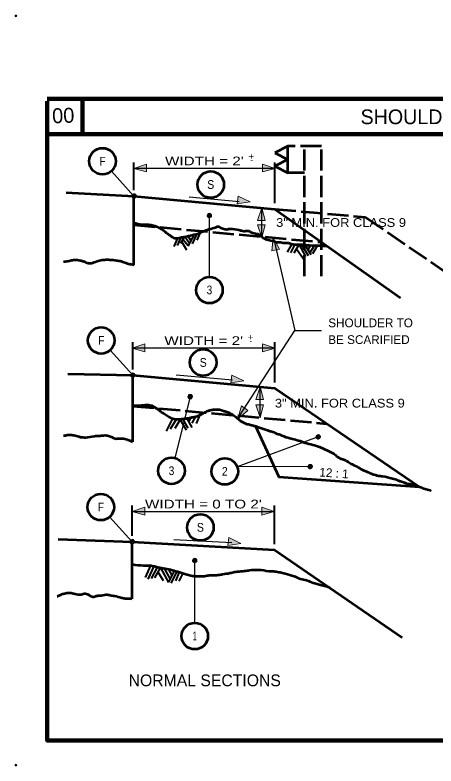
# Model space of a CAD drawing. Extents: x -8731 to -2104, y -62843 to -56618.
# Drawn here: x -3699 to -3028, y -62843 to -61648 of the extents above; entities that cross this region are included whole.
import ezdxf
from ezdxf.enums import TextEntityAlignment as Align

# ---------------------------------------------------------------- set-up
doc = ezdxf.new("R2010")
doc.units = 0
doc.header["$LTSCALE"] = 5.6
doc.header["$PDMODE"] = 32
doc.header["$PDSIZE"] = 2.8
doc.linetypes.add('LONG_DASHED', pattern=[7.5, 6, -1.5])
doc.layers.add('1', color=7, linetype='Continuous', lineweight=13)
doc.layers.add('3', color=7, linetype='Continuous', lineweight=40)

msp = doc.modelspace()

# ---------------------------------------------------------------- hatches: boundary and pattern name
at = {"layer": '1'}
for points in [[(-3509.34, -61891.92), (-3489.34, -61885), (-3489.34, -61897.5)], [(-3284.66, -61891.92), (-3304.66, -61885), (-3304.66, -61897.5)], [(-3324.32, -61944.96), (-3343.44, -61935.88), (-3344.82, -61948.32)], [(-3305.9, -61954.7), (-3312.8, -61974.7), (-3300.3, -61974.7)], [(-3305.9, -62001.9), (-3312.8, -61981.9), (-3300.3, -61981.9)], [(-3287.38, -62002.26), (-3289.78, -62023.28), (-3277.58, -62020.56)], [(-3511.86, -62178.16), (-3491.86, -62171.26), (-3491.86, -62183.76)], [(-3284.66, -62178.16), (-3304.66, -62171.26), (-3304.66, -62183.76)], [(-3334.32, -62229.96), (-3353.44, -62220.88), (-3354.82, -62233.32)], [(-3308.4, -62239.7), (-3315.3, -62259.7), (-3302.8, -62259.7)], [(-3308.4, -62288.16), (-3315.3, -62268.16), (-3302.8, -62268.16)], [(-3344, -62290.36), (-3338.14, -62270.04), (-3327.9, -62277.24)], [(-3511.86, -62438.16), (-3491.86, -62431.26), (-3491.86, -62443.76)], [(-3285.9, -62438.16), (-3305.9, -62431.26), (-3305.9, -62443.76)], [(-3339.32, -62488.72), (-3358.44, -62479.64), (-3359.82, -62492.06)]]:
    msp.add_hatch(color=256, dxfattribs=at).paths.add_polyline_path(points)

# ---------------------------------------------------------------- linework, layer by layer
at = {"layer": '1', "lineweight": 100}
for p, q in [((-2155.02, -61781.3), (-3647.26, -61781.3)), ((-3591.02, -61784.8), (-3591.02, -61837.56)), ((-2155.02, -61837.56), (-3647.26, -61837.56))]:
    msp.add_line(p, q, dxfattribs=at)
at = {"layer": '1'}
for p, q in [((-3507.02, -61938.6), (-3511.96, -61933.64)), ((-3506.72, -61938.44), (-3511.82, -61933.36)), ((-3506.56, -61938), (-3511.52, -61933.04)), ((-3506.26, -61937.84), (-3511.36, -61932.9)), ((-3506.12, -61937.56), (-3510.92, -61932.76)), ((-3506.12, -61937.1), (-3510.62, -61932.44)), ((-3505.96, -61936.64), (-3510.32, -61932.44)), ((-3505.82, -61936.36), (-3509.86, -61932.44)), ((-3505.82, -61936.04), (-3509.56, -61932.3)), ((-3505.82, -61935.6), (-3508.96, -61932.44)), ((-3505.82, -61935.16), (-3508.52, -61932.44)), ((-3505.96, -61934.7), (-3508.06, -61932.44)), ((-3508.66, -61939.36), (-3512.86, -61935.16)), ((-3508.96, -61939.36), (-3512.86, -61935.6)), ((-3509.42, -61939.36), (-3512.86, -61935.9)), ((-3509.86, -61939.36), (-3512.86, -61936.36)), ((-3508.22, -61939.36), (-3512.72, -61934.7)), ((-3510.46, -61939.2), (-3512.72, -61937.1)), ((-3508.06, -61939.04), (-3512.56, -61934.56)), ((-3507.62, -61938.9), (-3512.42, -61934.24)), ((-3507.32, -61938.76), (-3512.26, -61933.8)), ((-3388.52, -61970.4), (-3392.72, -61966.2)), ((-3388.82, -61970.4), (-3392.72, -61966.64)), ((-3389.26, -61970.4), (-3392.72, -61966.96)), ((-3389.72, -61970.4), (-3392.72, -61967.4)), ((-3388.06, -61970.4), (-3392.56, -61965.76)), ((-3390.32, -61970.24), (-3392.56, -61968.16)), ((-3387.92, -61970.1), (-3392.42, -61965.6)), ((-3387.46, -61969.96), (-3392.26, -61965.3)), ((-3387.16, -61969.8), (-3392.12, -61964.84)), ((-3386.86, -61969.64), (-3391.82, -61964.7)), ((-3386.56, -61969.5), (-3391.66, -61964.4)), ((-3386.42, -61969.04), (-3391.36, -61964.1)), ((-3386.12, -61968.9), (-3391.22, -61963.96)), ((-3385.96, -61968.6), (-3390.76, -61963.8)), ((-3385.96, -61968.16), (-3390.46, -61963.5)), ((-3385.82, -61967.7), (-3390.16, -61963.5)), ((-3385.66, -61967.4), (-3389.72, -61963.5)), ((-3385.66, -61967.1), (-3389.42, -61963.36)), ((-3385.66, -61966.64), (-3388.82, -61963.5)), ((-3385.66, -61966.2), (-3388.36, -61963.5)), ((-3385.82, -61965.76), (-3387.92, -61963.5)), ((-3510.62, -62224.5), (-3514.82, -62220.3)), ((-3510.16, -62224.5), (-3514.66, -62219.84)), ((-3510.02, -62224.2), (-3514.52, -62219.7)), ((-3509.56, -62224.04), (-3514.36, -62219.4)), ((-3509.26, -62223.9), (-3514.22, -62218.96)), ((-3508.96, -62223.76), (-3513.92, -62218.8)), ((-3508.66, -62223.6), (-3513.76, -62218.5)), ((-3508.52, -62223.16), (-3513.46, -62218.2)), ((-3508.22, -62223), (-3513.32, -62218.04)), ((-3508.06, -62222.7), (-3512.86, -62217.9)), ((-3508.06, -62222.24), (-3512.56, -62217.6)), ((-3507.92, -62221.8), (-3512.26, -62217.6)), ((-3507.76, -62221.5), (-3511.82, -62217.6)), ((-3507.76, -62221.2), (-3511.52, -62217.44)), ((-3507.76, -62220.76), (-3510.92, -62217.6)), ((-3507.76, -62220.3), (-3510.46, -62217.6)), ((-3507.92, -62219.84), (-3510.02, -62217.6)), ((-3510.92, -62224.5), (-3514.82, -62220.76)), ((-3511.36, -62224.5), (-3514.82, -62221.04)), ((-3511.82, -62224.5), (-3514.82, -62221.5)), ((-3512.42, -62224.36), (-3514.66, -62222.24)), ((-3419.12, -62258.7), (-3423.32, -62254.5)), ((-3419.42, -62258.7), (-3423.32, -62254.96)), ((-3419.86, -62258.7), (-3423.32, -62255.24)), ((-3420.32, -62258.7), (-3423.32, -62255.7)), ((-3418.66, -62258.7), (-3423.16, -62254.04)), ((-3418.52, -62258.4), (-3423.02, -62253.9)), ((-3418.06, -62258.24), (-3422.86, -62253.6)), ((-3417.76, -62258.1), (-3422.72, -62253.16)), ((-3417.46, -62257.96), (-3422.42, -62253)), ((-3417.16, -62257.8), (-3422.26, -62252.7)), ((-3417.02, -62257.36), (-3421.96, -62252.4)), ((-3416.72, -62257.2), (-3421.82, -62252.24)), ((-3416.56, -62256.9), (-3421.36, -62252.1)), ((-3416.56, -62256.44), (-3421.06, -62251.8)), ((-3416.42, -62256), (-3420.76, -62251.8)), ((-3416.26, -62255.7), (-3420.32, -62251.8)), ((-3416.26, -62255.4), (-3420.02, -62251.64)), ((-3416.26, -62254.96), (-3419.42, -62251.8)), ((-3416.26, -62254.5), (-3418.96, -62251.8)), ((-3416.42, -62254.04), (-3418.52, -62251.8)), ((-3420.92, -62258.56), (-3423.16, -62256.44)), ((-3212.72, -62320.96), (-3217.52, -62316.16)), ((-3212.72, -62320.5), (-3217.22, -62315.84)), ((-3212.56, -62320.04), (-3216.92, -62315.84)), ((-3212.42, -62319.76), (-3216.46, -62315.84)), ((-3212.42, -62319.44), (-3216.16, -62315.7)), ((-3212.42, -62319), (-3215.56, -62315.84)), ((-3212.42, -62318.56), (-3215.12, -62315.84)), ((-3212.56, -62318.1), (-3214.66, -62315.84)), ((-3215.26, -62322.76), (-3219.46, -62318.56)), ((-3215.56, -62322.76), (-3219.46, -62319)), ((-3216.02, -62322.76), (-3219.46, -62319.3)), ((-3216.46, -62322.76), (-3219.46, -62319.76)), ((-3214.82, -62322.76), (-3219.32, -62318.1)), ((-3217.06, -62322.6), (-3219.32, -62320.5)), ((-3214.66, -62322.44), (-3219.16, -62317.96)), ((-3214.22, -62322.3), (-3219.02, -62317.64)), ((-3213.92, -62322.16), (-3218.86, -62317.2)), ((-3213.62, -62322), (-3218.56, -62317.04)), ((-3213.32, -62321.84), (-3218.42, -62316.76)), ((-3213.16, -62321.4), (-3218.12, -62316.44)), ((-3212.86, -62321.24), (-3217.96, -62316.3)), ((-3226.06, -62369.1), (-3231.16, -62364)), ((-3225.92, -62368.64), (-3230.86, -62363.7)), ((-3225.62, -62368.5), (-3230.72, -62363.56)), ((-3225.46, -62368.2), (-3230.26, -62363.4)), ((-3225.46, -62367.76), (-3229.96, -62363.1)), ((-3225.32, -62367.3), (-3229.66, -62363.1)), ((-3225.16, -62367), (-3229.22, -62363.1)), ((-3225.16, -62366.7), (-3228.92, -62362.96)), ((-3225.16, -62366.24), (-3228.32, -62363.1)), ((-3225.16, -62365.8), (-3227.86, -62363.1)), ((-3225.32, -62365.36), (-3227.42, -62363.1)), ((-3228.02, -62370), (-3232.22, -62365.8)), ((-3228.32, -62370), (-3232.22, -62366.24)), ((-3228.76, -62370), (-3232.22, -62366.56)), ((-3229.22, -62370), (-3232.22, -62367)), ((-3227.56, -62370), (-3232.06, -62365.36)), ((-3229.82, -62369.84), (-3232.06, -62367.76)), ((-3227.42, -62369.7), (-3231.92, -62365.2)), ((-3226.96, -62369.56), (-3231.76, -62364.9)), ((-3226.66, -62369.4), (-3231.62, -62364.44)), ((-3226.36, -62369.24), (-3231.32, -62364.3)), ((-3509.26, -62488.36), (-3514.22, -62483.4)), ((-3508.96, -62488.2), (-3514.06, -62483.24)), ((-3508.82, -62487.9), (-3513.62, -62483.1)), ((-3508.82, -62487.44), (-3513.32, -62482.8)), ((-3508.66, -62487), (-3513.02, -62482.8)), ((-3508.52, -62486.7), (-3512.56, -62482.8)), ((-3508.52, -62486.4), (-3512.26, -62482.64)), ((-3508.52, -62485.96), (-3511.66, -62482.8)), ((-3508.52, -62485.5), (-3511.22, -62482.8)), ((-3508.66, -62485.04), (-3510.76, -62482.8)), ((-3511.36, -62489.7), (-3515.56, -62485.5)), ((-3511.66, -62489.7), (-3515.56, -62485.96)), ((-3512.12, -62489.7), (-3515.56, -62486.24)), ((-3512.56, -62489.7), (-3515.56, -62486.7)), ((-3510.92, -62489.7), (-3515.42, -62485.04)), ((-3513.16, -62489.56), (-3515.42, -62487.44)), ((-3510.76, -62489.4), (-3515.26, -62484.9)), ((-3510.32, -62489.24), (-3515.12, -62484.6)), ((-3510.02, -62489.1), (-3514.96, -62484.16)), ((-3509.72, -62488.96), (-3514.66, -62484)), ((-3509.42, -62488.8), (-3514.52, -62483.7)), ((-3411.92, -62519.56), (-3416.12, -62515.36)), ((-3412.22, -62519.56), (-3416.12, -62515.8)), ((-3412.66, -62519.56), (-3416.12, -62516.1)), ((-3413.12, -62519.56), (-3416.12, -62516.56)), ((-3411.46, -62519.56), (-3415.96, -62514.9)), ((-3413.72, -62519.4), (-3415.96, -62517.3)), ((-3411.32, -62519.24), (-3415.82, -62514.76)), ((-3410.86, -62519.1), (-3415.66, -62514.44)), ((-3410.56, -62518.96), (-3415.52, -62514)), ((-3410.26, -62518.8), (-3415.22, -62513.84)), ((-3409.96, -62518.64), (-3415.06, -62513.56)), ((-3409.82, -62518.2), (-3414.76, -62513.24)), ((-3409.52, -62518.04), (-3414.62, -62513.1)), ((-3409.36, -62517.76), (-3414.16, -62512.96)), ((-3409.36, -62517.3), (-3413.86, -62512.64)), ((-3409.22, -62516.84), (-3413.56, -62512.64)), ((-3409.06, -62516.56), (-3413.12, -62512.64)), ((-3409.06, -62516.24), (-3412.82, -62512.5)), ((-3409.06, -62515.8), (-3412.22, -62512.64)), ((-3409.06, -62515.36), (-3411.76, -62512.64)), ((-3409.22, -62514.9), (-3411.32, -62512.64))]:
    msp.add_line(p, q, dxfattribs=at)
at = {"layer": '1', "lineweight": 100}
msp.add_lwpolyline([(-3647.26, -61784.8), (-3647.26, -62802.74), (-2156.5, -62802.74)], dxfattribs=at)
at = {"layer": '1'}
for points in [[(-3509.34, -61891.92), (-3489.34, -61885), (-3489.34, -61897.5)], [(-3284.66, -61891.92), (-3304.66, -61885), (-3304.66, -61897.5)], [(-3324.32, -61944.96), (-3343.44, -61935.88), (-3344.82, -61948.32)], [(-3305.9, -61954.7), (-3312.8, -61974.7), (-3300.3, -61974.7)], [(-3305.9, -62001.9), (-3312.8, -61981.9), (-3300.3, -61981.9)], [(-3287.38, -62002.26), (-3289.78, -62023.28), (-3277.58, -62020.56)], [(-3511.86, -62178.16), (-3491.86, -62171.26), (-3491.86, -62183.76)], [(-3284.66, -62178.16), (-3304.66, -62171.26), (-3304.66, -62183.76)], [(-3334.32, -62229.96), (-3353.44, -62220.88), (-3354.82, -62233.32)], [(-3308.4, -62239.7), (-3315.3, -62259.7), (-3302.8, -62259.7)], [(-3308.4, -62288.16), (-3315.3, -62268.16), (-3302.8, -62268.16)], [(-3344, -62290.36), (-3338.14, -62270.04), (-3327.9, -62277.24)], [(-3511.86, -62438.16), (-3491.86, -62431.26), (-3491.86, -62443.76)], [(-3285.9, -62438.16), (-3305.9, -62431.26), (-3305.9, -62443.76)], [(-3339.32, -62488.72), (-3358.44, -62479.64), (-3359.82, -62492.06)]]:
    msp.add_lwpolyline(points, close=True, dxfattribs=at)
for centre in [(-3509.265, -61935.903), (-3389.115, -61966.952), (-3511.215, -62221.053), (-3419.715, -62255.253), (-3215.865, -62319.303), (-3228.615, -62366.553), (-3511.965, -62486.253), (-3412.515, -62516.103)]:
    msp.add_circle(centre, 3.521, dxfattribs=at)
for p in [(-3697.2, -61649.1), (-3697.2, -62841.7)]:
    msp.add_point(p, dxfattribs=at)
at = {"layer": '3', "linetype": 'LONG_DASHED', "lineweight": 53}
for p, q in [((-3237.62, -62063.4), (-3237.62, -61856.24)), ((-3509.26, -61981.8), (-3210.46, -62009.24)), ((-3511.22, -62270.1), (-3202.06, -62298.3))]:
    msp.add_line(p, q, dxfattribs=at)
at = {"layer": '3'}
for p, q in [((-3509.26, -61926.6), (-3509.26, -61882.36)), ((-3285.02, -61947.3), (-3285.02, -61882.36)), ((-3445.22, -62016.16), (-3439.52, -62002.8)), ((-3439.96, -62014.64), (-3433.82, -62001.44)), ((-3434.42, -62011.04), (-3428.72, -62000.7)), ((-3423.02, -62015.24), (-3431.26, -62005.2)), ((-3421.06, -62011.64), (-3428.42, -62000.7)), ((-3423.16, -62015.4), (-3412.96, -61996.96)), ((-3418.52, -62006.84), (-3423.16, -61999.64)), ((-3415.96, -62011.96), (-3408.76, -61995.76)), ((-3408.62, -62006.1), (-3403.36, -61994.1)), ((-3424.82, -62022.16), (-3433.22, -62008.96)), ((-3265.06, -62025.44), (-3257.26, -62012.1)), ((-3259.52, -62026.04), (-3252.62, -62012.7)), ((-3254.12, -62026.5), (-3246.16, -62013)), ((-3246.46, -62013.44), (-3235.96, -62032.2)), ((-3242.72, -62012.84), (-3231.92, -62030.24)), ((-3237.32, -62013.3), (-3227.56, -62028.9)), ((-3232.22, -62021.4), (-3227.86, -62014.2)), ((-3228.02, -62024.84), (-3221.86, -62014.5)), ((-3224.42, -62027.4), (-3216.92, -62014.64)), ((-3250.36, -62020.04), (-3239.12, -62035.64)), ((-3511.22, -62211.76), (-3511.22, -62168.4)), ((-3285.16, -62232.44), (-3285.16, -62168.4)), ((-3457.52, -62310.16), (-3447.46, -62289.9)), ((-3451.06, -62306.24), (-3441.62, -62290.8)), ((-3443.56, -62305.36), (-3435.46, -62292)), ((-3436.22, -62290.8), (-3425.86, -62308.36)), ((-3422.86, -62305.36), (-3431.56, -62290.36)), ((-3425.12, -62289.76), (-3417.02, -62304.3)), ((-3421.82, -62296.04), (-3417.92, -62288.4)), ((-3416.72, -62297.56), (-3410.56, -62286.76)), ((-3409.66, -62297.84), (-3403.66, -62284.2)), ((-3511.96, -62476.96), (-3511.96, -62428.36)), ((-3285.62, -62489.84), (-3285.62, -62428.5)), ((-3490.96, -62543.1), (-3482.26, -62524.2)), ((-3486.76, -62545.8), (-3477.16, -62525.1)), ((-3481.06, -62544.9), (-3471.92, -62526.44)), ((-3475.82, -62543.4), (-3466.82, -62527.5)), ((-3453.76, -62550.9), (-3466.52, -62527.64)), ((-3451.22, -62545.5), (-3460.66, -62528.7)), ((-3448.66, -62539.8), (-3453.62, -62530.36)), ((-3462.02, -62548.2), (-3470.72, -62534.4)), ((-3453.62, -62550.44), (-3444.92, -62532.44)), ((-3449.86, -62552.24), (-3440.56, -62533.36)), ((-3442.52, -62548.36), (-3436.66, -62534.56)), ((-3437.12, -62549.1), (-3431.12, -62536.2))]:
    msp.add_line(p, q, dxfattribs=at)
at = {"layer": '3', "lineweight": 25}
for p, q in [((-3545.26, -61896.16), (-3509.26, -61935.9)), ((-3509.26, -61891.64), (-3285.02, -61891.64)), ((-3421.36, -61937.1), (-3341.86, -61944.44)), ((-3305.72, -62000.56), (-3305.72, -61954.64)), ((-3389.12, -62064.3), (-3389.12, -61966.96)), ((-3287.26, -62002.2), (-3253.22, -62149.8)), ((-3547.22, -62181.3), (-3511.22, -62221.04)), ((-3511.22, -62177.7), (-3285.16, -62177.7)), ((-3442.22, -62220.3), (-3352.36, -62228.56)), ((-3308.12, -62288.7), (-3308.12, -62239.64)), ((-3419.72, -62255.24), (-3444.32, -62352.76)), ((-3215.86, -62319.3), (-3344.86, -62366.84)), ((-3342.62, -62366.1), (-3228.62, -62366.56)), ((-3547.96, -62446.5), (-3511.96, -62486.24)), ((-3511.96, -62438.12), (-3285.62, -62438.12)), ((-3445.66, -62482.36), (-3353.56, -62487.6)), ((-3412.52, -62615.1), (-3412.52, -62516.1))]:
    msp.add_line(p, q, dxfattribs=at)
at = {"layer": '3', "lineweight": 53}
for p, q in [((-3509.26, -62045.24), (-3509.26, -61935.9)), ((-3511.22, -62327.24), (-3511.22, -62221.04)), ((-3511.96, -62577.16), (-3511.96, -62486.24))]:
    msp.add_line(p, q, dxfattribs=at)
at = {"layer": '3', "linetype": 'LONG_DASHED', "lineweight": 53}
for points in [[(-3237.62, -61898.7), (-3264.02, -61898.7), (-3264.02, -61877.56), (-3264.02, -61856.24), (-3285.02, -61866.9), (-3264.02, -61877.56), (-3285.02, -61888.2), (-3264.02, -61898.7)], [(-3210.46, -62063.4), (-3210.46, -61856.24), (-3264.02, -61856.24)], [(-3285.02, -61956.6), (-3140.42, -61969.5), (-3009.16, -62059.64)]]:
    msp.add_lwpolyline(points, dxfattribs=at)
at = {"layer": '3', "lineweight": 53}
for points in [[(-3617.26, -61930.2), (-3509.26, -61935.9), (-3285.02, -61956.6), (-3085.06, -62097.9)], [(-3614.56, -62218.96), (-3511.22, -62221.04), (-3285.16, -62241.76), (-3054.62, -62398.96)], [(-3315.62, -62302.36), (-3278.56, -62382.9), (-3054.62, -62398.96)], [(-3629.72, -62481.9), (-3511.96, -62486.24), (-3285.62, -62499.16), (-3082.06, -62638.5)]]:
    msp.add_lwpolyline(points, dxfattribs=at)
at = {"layer": '3', "lineweight": 25}
msp.add_lwpolyline([(-3341.26, -62285.56), (-3253.22, -62149.8), (-3210.62, -62149.8)], dxfattribs=at)
at = {"layer": '3', "lineweight": 53}
for centre in [(-3559.365, -61880.553), (-3387.015, -61917.603), (-3389.115, -62085.452), (-3561.315, -62165.702), (-3399.015, -62200.803), (-3449.415, -62373.153), (-3364.665, -62374.202), (-3562.065, -62430.903), (-3403.515, -62463.303), (-3412.515, -62636.253)]:
    msp.add_circle(centre, 21.094, dxfattribs=at)
for points in [[(-3509.56, -61978.64), (-3496.66, -61980.9), (-3491.56, -61981.36), (-3485.56, -61981.36), (-3480.46, -61982.24), (-3471.76, -61984.96), (-3466.22, -61987.8), (-3460.66, -61991.84), (-3458.72, -61993.64), (-3453.32, -61997.4), (-3448.82, -62000.7), (-3445.52, -62002.2), (-3442.52, -62002.96), (-3439.66, -62002.8), (-3435.02, -62001.6), (-3428.26, -62000.7), (-3423.92, -61999.8), (-3421.82, -61999.36), (-3417.16, -61998.16), (-3403.36, -61994.1), (-3398.56, -61992), (-3389.86, -61988.84), (-3378.46, -61985.24), (-3374.42, -61984.5), (-3372.62, -61985.56), (-3369.32, -61986.9), (-3363.02, -61988.7), (-3360.02, -61988.84), (-3358.06, -61988.24), (-3356.26, -61988.1), (-3342.16, -61989.9), (-3339.62, -61990.5), (-3332.42, -61991.56), (-3330.46, -61991.24), (-3328.82, -61991.24), (-3327.02, -61991.4), (-3321.76, -61993.96), (-3318.02, -61995), (-3313.66, -61995.76), (-3311.72, -61996.36), (-3309.62, -61997.4), (-3303.32, -62002.64), (-3295.52, -62005.64), (-3291.32, -62006.4), (-3279.02, -62009.4), (-3275.86, -62009.4), (-3271.82, -62010.16), (-3269.72, -62010.3), (-3266.26, -62010.44), (-3263.26, -62010.6), (-3260.72, -62011.5), (-3250.96, -62013), (-3240.92, -62012.84), (-3237.46, -62013.3), (-3229.96, -62014.2), (-3211.52, -62014.8), (-3209.56, -62015.1), (-3205.22, -62015.24), (-3201.76, -62015.4)], [(-3621.46, -62040), (-3616.36, -62039.7), (-3608.42, -62038.04), (-3602.12, -62037.44), (-3598.96, -62037.6), (-3594.76, -62038.36), (-3589.82, -62039.7), (-3583.96, -62041.96), (-3582.02, -62042.56), (-3576.92, -62042.56), (-3568.06, -62039.7), (-3559.66, -62037.44), (-3555.92, -62037.16), (-3547.52, -62037.16), (-3537.16, -62038.2), (-3535.22, -62038.64), (-3531.32, -62039.24), (-3525.46, -62041.04), (-3519.32, -62043.3), (-3513.76, -62044.5), (-3508.82, -62045.24)], [(-3511.22, -62268.9), (-3496.82, -62268.9), (-3486.32, -62268.44), (-3481.96, -62269.2), (-3480.32, -62269.5), (-3476.86, -62271.3), (-3472.96, -62274.3), (-3467.86, -62277.76), (-3466.36, -62279.1), (-3460.66, -62282.56), (-3454.36, -62286.9), (-3447.46, -62289.9), (-3444.16, -62290.8), (-3436.22, -62290.8), (-3426.16, -62289.9), (-3418.82, -62288.56), (-3416.56, -62288.1), (-3410.26, -62286.76), (-3405.76, -62285.24), (-3397.82, -62280.9), (-3391.36, -62277.9), (-3386.42, -62276.4), (-3383.12, -62275.8), (-3378.02, -62275.5), (-3373.22, -62275.8), (-3366.62, -62277.6), (-3361.96, -62279.4), (-3357.76, -62280.6), (-3354.46, -62282.56), (-3346.66, -62287.64), (-3341.72, -62292.16), (-3338.26, -62294.7), (-3333.76, -62297.1), (-3329.26, -62298.76), (-3326.56, -62299.2), (-3320.86, -62300.84), (-3318.46, -62301.44), (-3312.46, -62303.24), (-3306.16, -62305.5), (-3303.16, -62306.24), (-3296.86, -62308.8), (-3291.32, -62310.3), (-3284.56, -62312.7), (-3282.62, -62313.6), (-3276.32, -62315.7), (-3273.76, -62316.9), (-3261.02, -62321.4), (-3252.16, -62323.64), (-3242.26, -62326.64), (-3239.86, -62327.56), (-3215.56, -62334.44), (-3208.06, -62337.76), (-3194.72, -62343.9), (-3190.82, -62346.3), (-3185.12, -62350.8), (-3177.32, -62354.7), (-3175.66, -62355.16), (-3170.26, -62357.84), (-3168.32, -62359.2), (-3162.02, -62362.8), (-3151.52, -62367.9), (-3143.42, -62372.7), (-3141.92, -62373.16), (-3138.16, -62374.96), (-3134.56, -62376.16), (-3131.42, -62377.5), (-3122.72, -62380.5), (-3120.16, -62381.1), (-3113.56, -62381.7), (-3097.82, -62385.3), (-3089.42, -62388), (-3084.76, -62389.96), (-3078.62, -62391.9), (-3074.56, -62393.56), (-3069.92, -62394.16), (-3066.62, -62394.9), (-3064.82, -62395.5), (-3059.56, -62397.44), (-3054.02, -62398.96), (-3047.86, -62401.2), (-3039.76, -62403.6), (-3035.86, -62404.96)], [(-3621.46, -62317.2), (-3618.02, -62316.9), (-3616.52, -62316.3), (-3613.06, -62316), (-3606.76, -62316.3), (-3602.72, -62316.9), (-3598.36, -62318.1), (-3595.96, -62319.16), (-3594.32, -62319.44), (-3586.06, -62320.04), (-3572.26, -62317.96), (-3564.62, -62317.5), (-3557.86, -62316.9), (-3552.62, -62316.9), (-3551.12, -62317.2), (-3539.42, -62321.7), (-3537.46, -62322.16), (-3533.42, -62321.84), (-3531.92, -62322), (-3527.42, -62322), (-3523.52, -62322.3), (-3520.06, -62323.36), (-3518.56, -62324.1), (-3513.46, -62325.9), (-3511.52, -62327.24)], [(-3512.12, -62522.1), (-3493.82, -62523.9), (-3483.62, -62524.04), (-3476.42, -62525.24), (-3469.52, -62527.04), (-3462.62, -62528.24), (-3439.52, -62533.64), (-3426.76, -62537.56), (-3418.52, -62539.8), (-3411.32, -62541), (-3404.72, -62541), (-3398.72, -62541), (-3391.36, -62539.64), (-3384.76, -62539.2), (-3382.52, -62539.36), (-3375.46, -62538.9), (-3370.82, -62538.3), (-3368.26, -62537.84), (-3356.42, -62535.9), (-3352.96, -62535), (-3344.86, -62533.64), (-3333.16, -62532.6), (-3325.22, -62531.56), (-3310.96, -62530.64), (-3306.76, -62530.96), (-3290.56, -62533.2), (-3287.72, -62533.2), (-3284.72, -62533.36), (-3276.62, -62534.84), (-3268.66, -62536.8), (-3254.12, -62541), (-3247.06, -62544), (-3243.92, -62545.04), (-3234.46, -62547.44), (-3231.62, -62548.64), (-3221.26, -62552.24), (-3214.22, -62554.04), (-3197.72, -62558.84)], [(-3631.36, -62572.96), (-3629.86, -62572.5), (-3624.46, -62569.8), (-3619.22, -62568.3), (-3612.76, -62567.24), (-3609.16, -62567.7), (-3603.16, -62569.04), (-3593.42, -62569.96), (-3590.12, -62569.04), (-3586.82, -62568.76), (-3583.22, -62569.64), (-3579.46, -62571.9), (-3576.02, -62573.56), (-3574.52, -62573.84), (-3571.36, -62573.4), (-3565.96, -62571.76), (-3564.16, -62571.76), (-3553.36, -62570.1), (-3550.06, -62570.4), (-3547.22, -62571.16), (-3540.16, -62572.36), (-3528.76, -62575.2), (-3523.22, -62576.24), (-3517.82, -62576.4), (-3512.72, -62577.16)]]:
    msp.add_spline(points, degree=3, dxfattribs=at)

# ---------------------------------------------------------------- texts
at = {"layer": '1'}
msp.add_text('00', height=23.78, rotation=2.121, dxfattribs=at).set_placement((-3639.06, -61820.18))
at = {"layer": '3'}
for s, height, p in [('SHOULDER RECONSTRUCTION', 23.4, (-2909.44, -61821.44)), ('SHOULDER TO', 13.95, (-3132.52, -62144.7)), ('BE SCARIFIED', 13.95, (-3135.13, -62171.4)), ('NORMAL SECTIONS', 18.75, (-3396.54, -62716.2))]:
    msp.add_text(s, height=height, dxfattribs=at).set_placement(p, align=Align.CENTER)
for s, width, p in [('F', 0.85, (-3559.23, -61887.44)), ("WIDTH = 2'", 1.3, (-3397.16, -61887)), ('S', 0.9, (-3387, -61924.5)), ('3" MIN. FOR CLASS 9', 1.1, (-3179.51, -61984.96)), ('3', 0.85, (-3389.11, -62092.36)), ('F', 0.85, (-3561.19, -62172.6)), ("WIDTH = 2'", 1.3, (-3398.22, -62173.04)), ('S', 0.9, (-3399, -62207.7)), ('3" MIN. FOR CLASS 9', 1.1, (-3181.47, -62272.5)), ('3', 0.85, (-3449.41, -62380.04)), ('2', 0.9, (-3364.7, -62381.1)), ("WIDTH = 0 TO 2'", 1.3, (-3398.75, -62433.16)), ('F', 0.85, (-3561.93, -62437.8)), ('S', 0.9, (-3403.5, -62470.2)), ('1', 0.6, (-3412.5, -62643.16))]:
    msp.add_text(s, height=13.95, dxfattribs=dict(at, width=width)).set_placement(p, align=Align.CENTER)
at = {"layer": '3', "width": 1.3}
for p in [(-3327.22, -61877.4), (-3328.46, -62164.9)]:
    msp.add_text('+', height=9.153, dxfattribs=at).set_placement(p)
at = {"layer": '3'}
for p in [(-3323.94, -61883.14), (-3325.18, -62170.64)]:
    msp.add_text('-', height=9.153, dxfattribs=at).set_placement(p)
msp.add_text('12 : 1', height=13.95, rotation=355.901, dxfattribs=at).set_placement((-3191.212, -62383.789), align=Align.CENTER)

doc.saveas('drawing.dxf')
